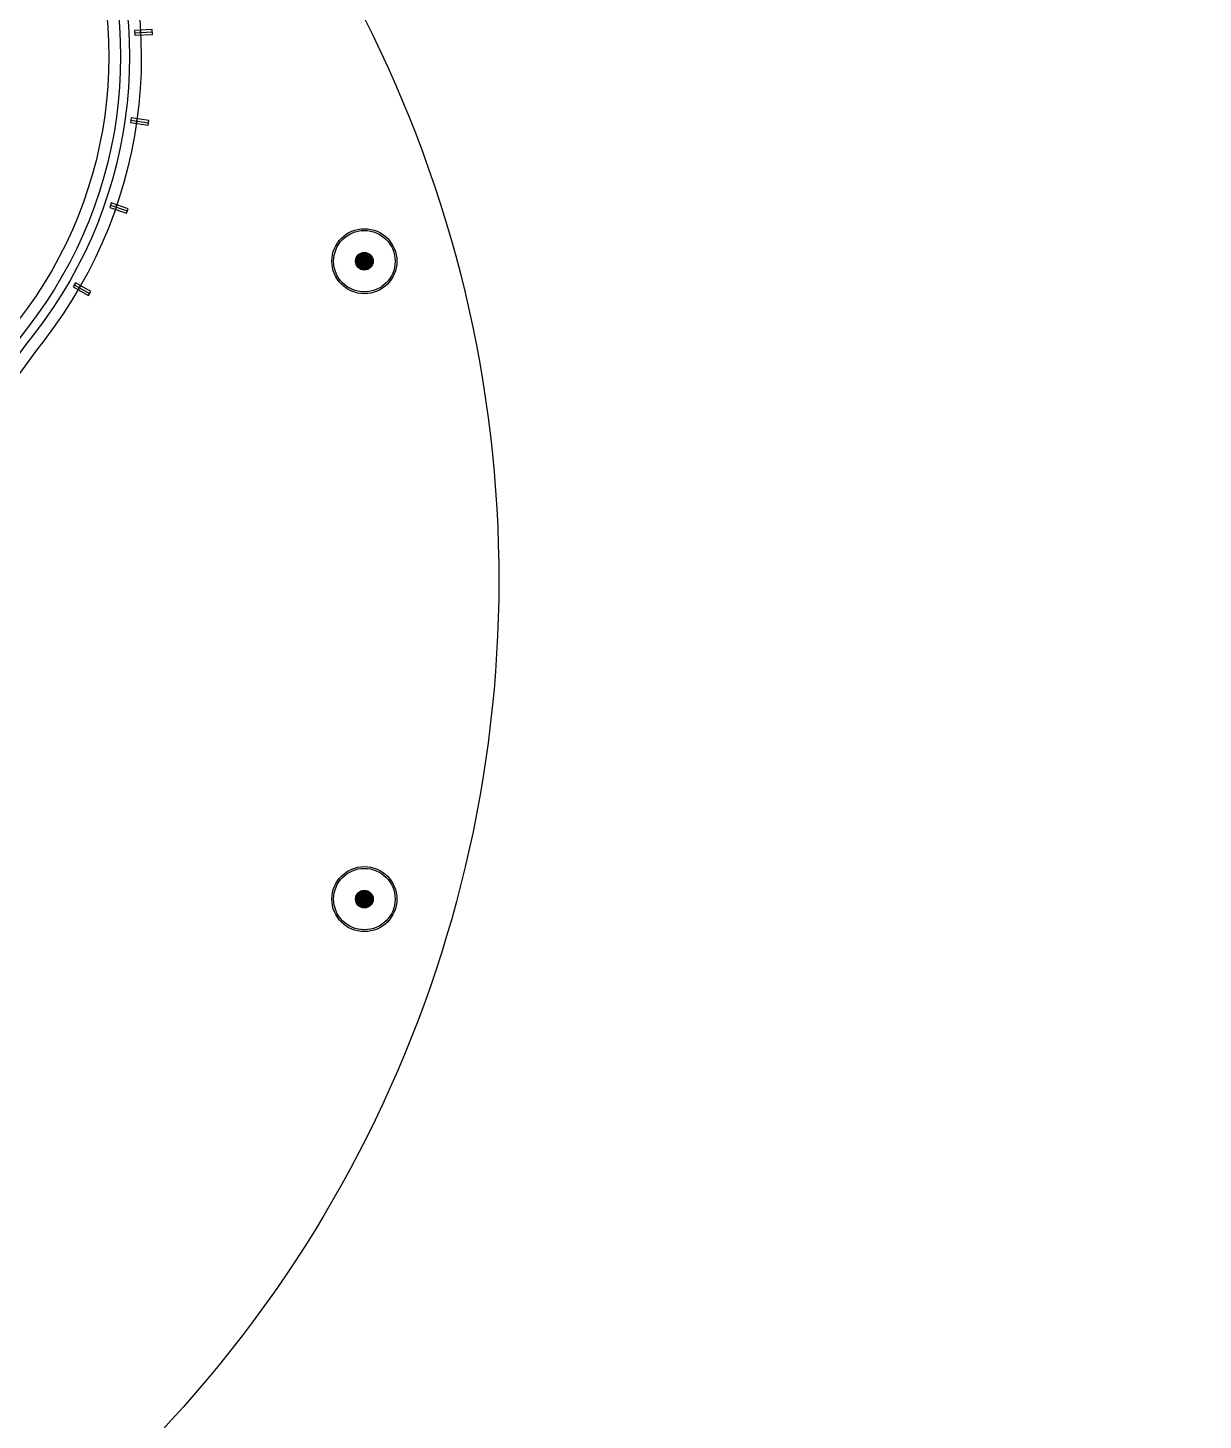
# Model space of a CAD drawing. Extents: x 1962160 to 37842216, y -162679 to 2997677.
# Drawn here: x 37573889 to 37593774, y 2742666 to 2766225 of the extents above; entities that cross this region are included whole.
import ezdxf

# ---------------------------------------------------------------- set-up
doc = ezdxf.new("R2010")
doc.units = 0
doc.header["$LTSCALE"] = 1000
doc.linetypes.add('CENTER', pattern=[2, 1.25, -0.25, 0.25, -0.25])
doc.linetypes.add('CENTER2', pattern=[28.575, 19.05, -3.175, 3.175, -3.175])
doc.layers.get('0').update_dxf_attribs({"color": 8})
for name, color, linetype in [('#幕墙线-平面', 8, 'Continuous'), ('#标注', 8, 'Continuous'), ('#轴线', 8, 'CENTER2'), ('A-GRID', 8, 'CENTER'), ('A-STRS-HRAL', 8, 'Continuous'), ('COLUMN', 8, 'Continuous'), ('DIM', 8, 'Continuous'), ('PUB_HATCH', 8, 'Continuous'), ('周边建筑', 8, 'Continuous')]:
    doc.layers.add(name, color=color, linetype=linetype)

# ---------------------------------------------------------------- blocks, each defined once
blk = doc.blocks.new('ZWBLB')
at = {"layer": '周边建筑'}
for radius in [550, 520]:
    blk.add_circle((0, 0), radius, dxfattribs=at)
blk = doc.blocks.new('smg')
blk.add_lwpolyline([(-40, 200), (-40, -100), (40, -100), (40, 200)], close=True)
for points in [[(40, 0), (-40, 0)], [(0, -100), (0, 200)]]:
    blk.add_lwpolyline(points)
blk = doc.blocks.new('_YZH')
blk.add_circle((0, 0), 0.5)
at = {"layer": 'PUB_HATCH', "const_width": 0.5}
blk.add_lwpolyline([(-0.25, 0, 1), (0.25, 0, 1)], format="xyb", close=True, dxfattribs=at)
blk = doc.blocks.new('ECC')
at = {"layer": '周边建筑'}
blk.add_lwpolyline([(-144961, 507400, -0.491558), (-154135, 534388, 0.529409), (-166641, 565013, 0.308031), (-209345, 547543, 0.003255), (-209743, 546935, 0.451416), (-206552, 535679, -0.504114), (-200161, 502524, 0.431774), (-198074, 473485, 0.257237), (-145095, 463827, 0.71729)], format="xyb", close=True, dxfattribs=at)
for points in [[(-193078, 563621, 0.209087), (-217785, 526354), (-216647, 526174, -0.02773), (-215511, 528943, -1.115363), (-202320, 520789, 0.279733), (-203920, 507185, -0.912771), (-213256, 501845, -0.058278), (-216232, 507367), (-217785, 507121, 0.0596), (-213966, 494427, 0.0596)], [(-194819, 562694, 0.200884), (-218017, 526188), (-216512, 525950, -0.029292), (-215331, 528857, -1.115363), (-202478, 520912, 0.279733), (-204102, 507102, -0.912771), (-213092, 501959, -0.059776), (-216104, 507589), (-218017, 507286, 0.060511), (-214149, 494347)], [(-197882, 560595, 0.184427), (-218190, 526064), (-216411, 525782, -0.030479), (-215195, 528792, -1.115363), (-202596, 521005, 0.279733), (-204238, 507040, -0.912771), (-212969, 502045, -0.060913), (-216008, 507756), (-218190, 507411, 0.06119), (-214286, 494287)], [(-198378, 560452, 0.183167), (-218420, 525898), (-216274, 525558, -0.03208), (-215015, 528706, -1.115363), (-202754, 521128, 0.279733), (-204420, 506957, -0.912771), (-212805, 502160, -0.062447), (-215879, 507979), (-218420, 507577, 0.062089), (-214470, 494207)], [(-218140, 526056), (-216411, 525782, -0.030479), (-215195, 528792, -1.115363), (-202596, 521005, 0.279733), (-204238, 507040, -0.912771), (-212969, 502045, -0.060913), (-216008, 507756), (-218140, 507419)]]:
    blk.add_lwpolyline(points, format="xyb", dxfattribs=at)
blk.add_arc((-162820, 516737), 65000, 322.26362, 219.12201, dxfattribs=at)
at = {"layer": 'COLUMN', "xscale": 300, "yscale": 300, "zscale": 300}
for p in [(-196895, 522134), (-196895, 511340)]:
    blk.add_blockref('_YZH', p, dxfattribs=at)
at = {"layer": '周边建筑'}
for p, rotation in [((-200681, 526002), 273.0419309240088), ((-200745, 524505), 262.0235117869029), ((-201095, 523049), 251.0050926497969), ((-201716, 521686), 239.9866735126911)]:
    blk.add_blockref('smg', p, dxfattribs=dict(at, rotation=rotation))
for p in [(-196895, 522134), (-196895, 511340)]:
    blk.add_blockref('ZWBLB', p, dxfattribs=at)
blk = doc.blocks.new('A$C06ac024f')
at = {"layer": '周边建筑'}
blk.add_blockref('ECC', (162820, -516737), dxfattribs=at)
blk = doc.blocks.new('A$C80b62fe7')
at = {"layer": '#幕墙线-平面'}
for radius, start, end in [(128529, 333.50225, 195.7758), (127529, 333.53985, 195.7884)]:
    blk.add_arc((71052, 188867), radius, start, end, dxfattribs=at)
blk = doc.blocks.new('DASWQE')
at = {"layer": 'DIM', "ltscale": 10}
blk.add_blockref('A$C80b62fe7', (-71047, -188863), dxfattribs=at)
blk = doc.blocks.new('DOTE-11')
at = {"layer": '#轴线'}
for radius, end in [(146600, 183.99981), (138800, 210.18842), (130400, 210.32938), (127950, 210.37401)]:
    blk.add_arc((36780599, 2918657), radius, 324.5, end, dxfattribs=at)
blk = doc.blocks.new('FDGFH')
at = {"layer": 'A-GRID'}
blk.add_blockref('DOTE-11', (-36780599, -2918657), dxfattribs=at)

msp = doc.modelspace()

# ---------------------------------------------------------------- linework, layer by layer
at = {"layer": '#标注', "ltscale": 10}
msp.add_arc((37613698.9, 2756873.6), 133683.2, 95.211781, 188.867908, dxfattribs=at)

# ---------------------------------------------------------------- block references
at = {"layer": 'A-STRS-HRAL'}
msp.add_blockref('DASWQE', (37613652.6, 2756886), dxfattribs=at)
at = {"layer": 'DIM', "ltscale": 10}
msp.add_blockref('A$C06ac024f', (37613657.1, 2756879.8), dxfattribs=at)
at = {"layer": 'DIM'}
msp.add_blockref('FDGFH', (37613657.1, 2756879.8), dxfattribs=at)

doc.saveas('drawing.dxf')
